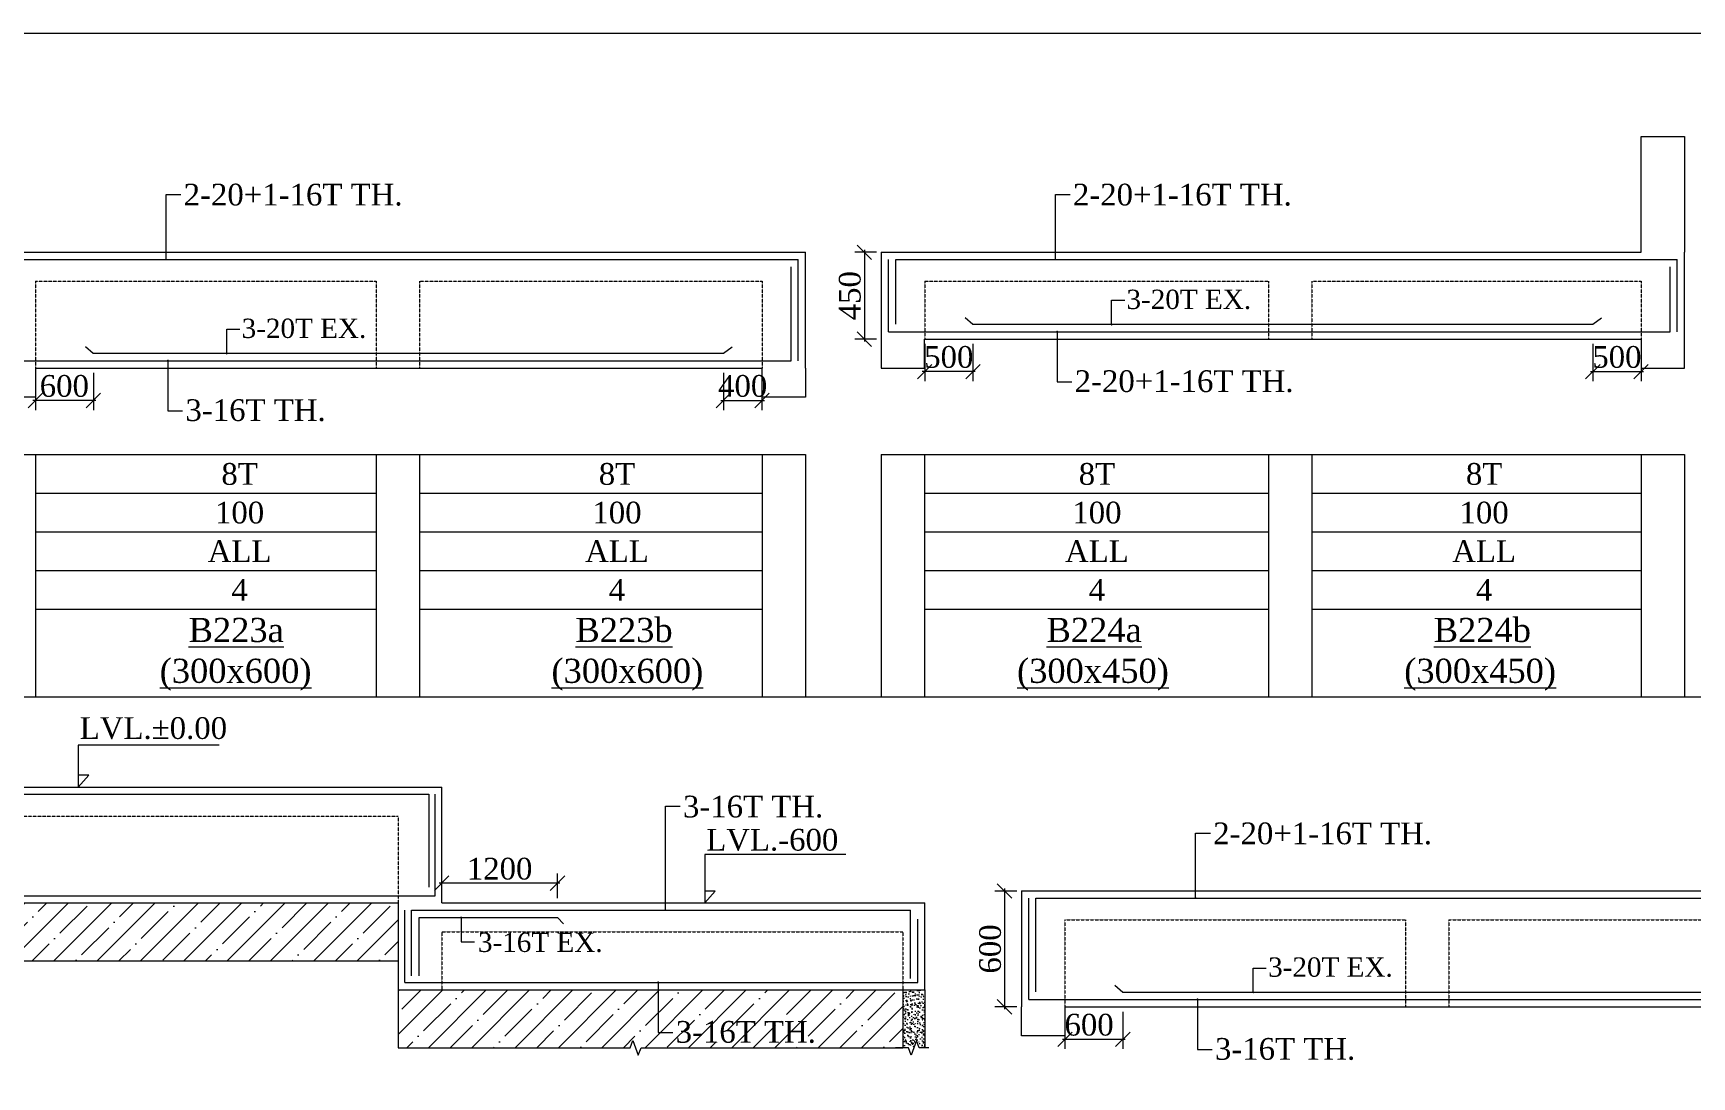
# Model space of a CAD drawing. Header units: millimetres. Extents: x 9781889 to 10654170, y -7832723 to -7608561.
# Drawn here: x 10618260 to 10635449, y -7771027 to -7760218 of the extents above; entities that cross this region are included whole.
import ezdxf
from ezdxf.enums import TextEntityAlignment as Align

# ---------------------------------------------------------------- set-up
doc = ezdxf.new("R2010")
doc.units = ezdxf.units.MM
doc.header["$LTSCALE"] = 10
doc.header["$PDMODE"] = 3
doc.linetypes.add('HIDDEN', pattern=[0.375, 0.25, -0.125])
for name, color, linetype, lineweight in [('LVL', 3, 'Continuous', 0), ('S-CUT OUT LINE', 9, 'Continuous', 0), ('S-DIM L.S.', 7, 'Continuous', 0), ('S-HATCH', 8, 'Continuous', 0), ('S-L.S.SECTION', 5, 'Continuous', 0), ('S-L.S.SLAB LINE', 252, 'HIDDEN', 0), ('S-L.S.STEEL', 1, 'Continuous', 9), ('S-SECTION MARK', 7, 'Continuous', 0), ('S-SHEET', 251, 'Continuous', 0), ('S-TEXT', 7, 'Continuous', 0), ('S-TEXT L.S. BEAM NO.', 30, 'Continuous', 0), ('S-TEXT. L.S.', 7, 'Continuous', 0)]:
    doc.layers.add(name, color=color, linetype=linetype, lineweight=lineweight)
doc.styles.add('135', font='arial.ttf', dxfattribs={"width": 0.8, "height": 135})
doc.styles.get("Standard").update_dxf_attribs({"font": 'arial.ttf'})
doc.styles.add('TEXT', font='times.ttf')
doc.dimstyles.new('75', dxfattribs={"dimtxt": 135, "dimasz": 90, "dimexe": 0.1, "dimexo": 0.03, "dimgap": 0.09, "dimtad": 1, "dimdec": 0, "dimzin": 0, "dimdsep": 46, "dimtxsty": '135', "dimblk": 'ARCHTICK', "dimcen": 0.09, "dimclrd": 256, "dimclre": 256, "dimclrt": 256, "dimadec": 0, "dimazin": 0, "dimtfac": 1, "dimtdec": 0, "dimtofl": 0, "dimtmove": 1, "dimatfit": 3, "dimldrblk": 'DOTSMALL', "dimfxl": 1, "dimtolj": 1, "dimtzin": 0, "dimlwd": -1, "dimlwe": -1, "dimarcsym": 0})
doc.dimstyles.new('SETU_1', dxfattribs={"dimtxt": 200, "dimasz": 150, "dimexe": 100, "dimexo": 50, "dimgap": 35, "dimtad": 1, "dimdec": 0, "dimzin": 0, "dimdsep": 46, "dimtxsty": 'Standard', "dimblk": 'OBLIQUE', "dimcen": 150, "dimdle": 25, "dimclrd": 256, "dimclre": 7, "dimclrt": 256, "dimadec": 0, "dimazin": 0, "dimtfac": 1, "dimtdec": 0, "dimtofl": 0, "dimtmove": 1, "dimatfit": 3, "dimfxl": 1, "dimtolj": 1, "dimtzin": 0, "dimlwd": -1, "dimlwe": 5, "dimarcsym": 1})

# ---------------------------------------------------------------- blocks, each defined once
blk = doc.blocks.new('_ArchTick')
at = {"color": 0, "linetype": 'ByBlock', "const_width": 0.15}
blk.add_lwpolyline([(-0.5, -0.5), (0.5, 0.5)], dxfattribs=at)
blk = doc.blocks.new('_Oblique')
at = {"color": 0, "linetype": 'ByBlock', "lineweight": -2}
blk.add_line((-0.5, -0.5), (0.5, 0.5), dxfattribs=at)
blk = doc.blocks.new('*D1149')
at = {"layer": 'Defpoints', "color": 0, "transparency": 16777216}
for p in [(10618283, -7763687, 0), (10618884, -7763687, 0), (10618283, -7764023)]:
    blk.add_point(p, dxfattribs=at)
at = {"layer": 'S-DIM L.S.', "color": 7, "lineweight": 5, "transparency": 16777216}
for p, q in [((10618283, -7763737), (10618283, -7764123)), ((10618884, -7763737), (10618884, -7764123))]:
    blk.add_line(p, q, dxfattribs=at)
at = {"layer": 'S-DIM L.S.', "transparency": 16777216}
blk.add_line((10618909, -7764023), (10618258, -7764023), dxfattribs=at)
at = {"layer": 'S-DIM L.S.', "transparency": 16777216, "xscale": 150, "yscale": 150, "zscale": 150, "rotation": 180}
blk.add_blockref('_Oblique', (10618283, -7764023), dxfattribs=at)
at = {"layer": 'S-DIM L.S.', "transparency": 16777216, "xscale": 150, "yscale": 150, "zscale": 150}
blk.add_blockref('_Oblique', (10618884, -7764023), dxfattribs=at)
at = {"layer": 'S-DIM L.S.', "transparency": 16777216, "insert": (10618583, -7763873), "char_height": 225, "attachment_point": 5, "style": 'TEXT'}
blk.add_mtext('\\A1;600', dxfattribs=at)
blk = doc.blocks.new('*D1146')
at = {"layer": 'Defpoints', "color": 0, "transparency": 16777216}
for p in [(10625413, -7763687, 0), (10625813, -7763687, 0), (10625813, -7764023)]:
    blk.add_point(p, dxfattribs=at)
at = {"layer": 'S-DIM L.S.', "color": 7, "lineweight": 5, "transparency": 16777216}
for p, q in [((10625413, -7763737), (10625413, -7764123)), ((10625813, -7763737), (10625813, -7764123))]:
    blk.add_line(p, q, dxfattribs=at)
at = {"layer": 'S-DIM L.S.', "transparency": 16777216}
blk.add_line((10625388, -7764023), (10625838, -7764023), dxfattribs=at)
at = {"layer": 'S-DIM L.S.', "transparency": 16777216, "xscale": 150, "yscale": 150, "zscale": 150, "rotation": 180}
blk.add_blockref('_Oblique', (10625413, -7764023), dxfattribs=at)
at = {"layer": 'S-DIM L.S.', "transparency": 16777216, "xscale": 150, "yscale": 150, "zscale": 150}
blk.add_blockref('_Oblique', (10625813, -7764023), dxfattribs=at)
at = {"layer": 'S-DIM L.S.', "transparency": 16777216, "insert": (10625613, -7763873), "char_height": 225, "attachment_point": 5, "style": 'TEXT'}
blk.add_mtext('\\A1;400', dxfattribs=at)
blk = doc.blocks.new('*D1147')
at = {"layer": 'Defpoints', "color": 0, "transparency": 16777216}
for p in [(10627049, -7762487), (10626874, -7763387), (10627049, -7763387)]:
    blk.add_point(p, dxfattribs=at)
at = {"layer": 'S-DIM L.S.', "transparency": 16777216}
blk.add_line((10626874, -7762462), (10626874, -7763412), dxfattribs=at)
at = {"layer": 'S-DIM L.S.', "color": 7, "lineweight": 5, "transparency": 16777216}
for p, q in [((10626999, -7762487), (10626774, -7762487)), ((10626999, -7763387), (10626774, -7763387))]:
    blk.add_line(p, q, dxfattribs=at)
at = {"layer": 'S-DIM L.S.', "transparency": 16777216, "xscale": 150, "yscale": 150, "zscale": 150}
for p, rotation in [((10626874, -7762487), 90), ((10626874, -7763387), 270)]:
    blk.add_blockref('_Oblique', p, dxfattribs=dict(at, rotation=rotation))
at = {"layer": 'S-DIM L.S.', "transparency": 16777216, "insert": (10626724, -7762937), "char_height": 225, "attachment_point": 5, "rotation": 90, "style": 'TEXT'}
blk.add_mtext('\\A1;450', dxfattribs=at)
blk = doc.blocks.new('*D1144')
at = {"layer": 'Defpoints', "color": 0, "transparency": 16777216}
for p in [(10627499, -7763387, 0), (10627999, -7763387, 0), (10627499, -7763723)]:
    blk.add_point(p, dxfattribs=at)
at = {"layer": 'S-DIM L.S.', "color": 7, "lineweight": 5, "transparency": 16777216}
for p, q in [((10627499, -7763437), (10627499, -7763823)), ((10627999, -7763437), (10627999, -7763823))]:
    blk.add_line(p, q, dxfattribs=at)
at = {"layer": 'S-DIM L.S.', "transparency": 16777216}
blk.add_line((10628024, -7763723), (10627474, -7763723), dxfattribs=at)
at = {"layer": 'S-DIM L.S.', "transparency": 16777216, "xscale": 150, "yscale": 150, "zscale": 150, "rotation": 180}
blk.add_blockref('_Oblique', (10627499, -7763723), dxfattribs=at)
at = {"layer": 'S-DIM L.S.', "transparency": 16777216, "xscale": 150, "yscale": 150, "zscale": 150}
blk.add_blockref('_Oblique', (10627999, -7763723), dxfattribs=at)
at = {"layer": 'S-DIM L.S.', "transparency": 16777216, "insert": (10627749, -7763573), "char_height": 225, "attachment_point": 5, "style": 'TEXT'}
blk.add_mtext('\\A1;500', dxfattribs=at)
blk = doc.blocks.new('*D1145')
at = {"layer": 'Defpoints', "color": 0, "transparency": 16777216}
for p in [(10634423, -7763387, 0), (10634923, -7763387, 0), (10634923, -7763723)]:
    blk.add_point(p, dxfattribs=at)
at = {"layer": 'S-DIM L.S.', "color": 7, "lineweight": 5, "transparency": 16777216}
for p, q in [((10634423, -7763437), (10634423, -7763823)), ((10634923, -7763437), (10634923, -7763823))]:
    blk.add_line(p, q, dxfattribs=at)
at = {"layer": 'S-DIM L.S.', "transparency": 16777216}
blk.add_line((10634398, -7763723), (10634948, -7763723), dxfattribs=at)
at = {"layer": 'S-DIM L.S.', "transparency": 16777216, "xscale": 150, "yscale": 150, "zscale": 150, "rotation": 180}
blk.add_blockref('_Oblique', (10634423, -7763723), dxfattribs=at)
at = {"layer": 'S-DIM L.S.', "transparency": 16777216, "xscale": 150, "yscale": 150, "zscale": 150}
blk.add_blockref('_Oblique', (10634923, -7763723), dxfattribs=at)
at = {"layer": 'S-DIM L.S.', "transparency": 16777216, "insert": (10634673, -7763573), "char_height": 225, "attachment_point": 5, "style": 'TEXT'}
blk.add_mtext('\\A1;500', dxfattribs=at)
blk = doc.blocks.new('*D1151')
at = {"layer": 'Defpoints', "color": 0, "transparency": 16777216}
for p in [(10622494, -7769022), (10622494, -7769226, 0), (10623694, -7769226, 0)]:
    blk.add_point(p, dxfattribs=at)
at = {"layer": 'S-DIM L.S.', "color": 7, "lineweight": 5, "transparency": 16777216}
for p, q in [((10622494, -7769176), (10622494, -7768922)), ((10623694, -7769176), (10623694, -7768922))]:
    blk.add_line(p, q, dxfattribs=at)
at = {"layer": 'S-DIM L.S.', "transparency": 16777216}
blk.add_line((10623719, -7769022), (10622469, -7769022), dxfattribs=at)
at = {"layer": 'S-DIM L.S.', "transparency": 16777216, "xscale": 150, "yscale": 150, "zscale": 150, "rotation": 180}
blk.add_blockref('_Oblique', (10622494, -7769022), dxfattribs=at)
at = {"layer": 'S-DIM L.S.', "transparency": 16777216, "xscale": 150, "yscale": 150, "zscale": 150}
blk.add_blockref('_Oblique', (10623694, -7769022), dxfattribs=at)
at = {"layer": 'S-DIM L.S.', "transparency": 16777216, "insert": (10623094, -7768873), "char_height": 225, "attachment_point": 5, "style": 'TEXT'}
blk.add_mtext('\\A1;1200', dxfattribs=at)
blk = doc.blocks.new('*D1153')
at = {"layer": 'Defpoints', "color": 0, "transparency": 16777216}
for p in [(10628503, -7769103), (10628327, -7770303), (10628503, -7770303)]:
    blk.add_point(p, dxfattribs=at)
at = {"layer": 'S-DIM L.S.', "color": 7, "lineweight": 5, "transparency": 16777216}
for p, q in [((10628453, -7769103), (10628227, -7769103)), ((10628453, -7770303), (10628227, -7770303))]:
    blk.add_line(p, q, dxfattribs=at)
at = {"layer": 'S-DIM L.S.', "transparency": 16777216}
blk.add_line((10628327, -7769078), (10628327, -7770328), dxfattribs=at)
at = {"layer": 'S-DIM L.S.', "transparency": 16777216, "xscale": 150, "yscale": 150, "zscale": 150}
for p, rotation in [((10628327, -7769103), 90), ((10628327, -7770303), 270)]:
    blk.add_blockref('_Oblique', p, dxfattribs=dict(at, rotation=rotation))
at = {"layer": 'S-DIM L.S.', "transparency": 16777216, "insert": (10628178, -7769703), "char_height": 225, "attachment_point": 5, "rotation": 90, "style": 'TEXT'}
blk.add_mtext('\\A1;600', dxfattribs=at)
blk = doc.blocks.new('*D1154')
at = {"layer": 'Defpoints', "color": 0, "transparency": 16777216}
for p in [(10628953, -7770303, 0), (10629553, -7770303, 0), (10628953, -7770639)]:
    blk.add_point(p, dxfattribs=at)
at = {"layer": 'S-DIM L.S.', "color": 7, "lineweight": 5, "transparency": 16777216}
for p, q in [((10628953, -7770353), (10628953, -7770739)), ((10629553, -7770353), (10629553, -7770739))]:
    blk.add_line(p, q, dxfattribs=at)
at = {"layer": 'S-DIM L.S.', "transparency": 16777216}
blk.add_line((10629578, -7770639), (10628928, -7770639), dxfattribs=at)
at = {"layer": 'S-DIM L.S.', "transparency": 16777216, "xscale": 150, "yscale": 150, "zscale": 150, "rotation": 180}
blk.add_blockref('_Oblique', (10628953, -7770639), dxfattribs=at)
at = {"layer": 'S-DIM L.S.', "transparency": 16777216, "xscale": 150, "yscale": 150, "zscale": 150}
blk.add_blockref('_Oblique', (10629553, -7770639), dxfattribs=at)
at = {"layer": 'S-DIM L.S.', "transparency": 16777216, "insert": (10629203, -7770489), "char_height": 225, "attachment_point": 5, "style": 'TEXT'}
blk.add_mtext('\\A1;600', dxfattribs=at)

msp = doc.modelspace()

# ---------------------------------------------------------------- hatches: boundary and pattern name
at = {"layer": 'S-HATCH'}
h = msp.add_hatch(dxfattribs=at)
h.set_pattern_fill('ANSI35', color=256, scale=50)
h.set_pattern_definition([(45, (109448.83, 22909.68), (-224.506403, 224.506403), []), (45, (109673.34, 22909.68), (-224.506403, 224.506403), [396.875, -79.375, 0, -79.375])])
h.paths.add_polyline_path([(10608838.6, -7769226.3), (10608838.6, -7769826.3), (10622043.6, -7769826.3), (10622043.6, -7769226.3)])
h = msp.add_hatch(dxfattribs=at)
h.set_pattern_fill('ANSI35', color=256, scale=50)
h.set_pattern_definition([(45, (114676.8, 22009.68), (-224.506403, 224.506403), []), (45, (114901.32, 22009.68), (-224.506403, 224.506403), [396.875, -79.375, 0, -79.375])])
h.paths.add_polyline_path([(10622043.6, -7770126.3), (10622043.6, -7770726.3), (10627271.6, -7770726.3), (10627271.6, -7770126.3)])
h = msp.add_hatch(dxfattribs=at)
h.set_pattern_fill('AR-CONC', color=256, scale=0.5)
h.set_pattern_definition([(50, (830462.9, -41509.14), (91.0923345, -7.96954277), [9.525, -104.775]), (355, (830462.9, -41509.14), (-17.6217107, 95.5284226), [7.62, -83.8202921]), (100.4514447, (830470.49, -41509.81), (73.47062355, 87.55887596), [8.0950044, -89.0451223]), (46.1842, (830462.9, -41483.74), (135.5395204, -21.021164), [14.2875, -157.1625]), (96.6355576, (830474.2, -41485.5), (118.702067, 123.7130623), [12.1425116, -133.5678041]), (351.1841512, (830462.9, -41483.74), (118.702067, 123.7130623), [11.4299835, -125.729866]), (21, (830475.6, -41490.09), (75.80719563, -51.1325991), [9.525, -104.775]), (326, (830475.6, -41490.09), (30.9010142, 92.09398306), [7.62, -83.82]), (71.451445, (830481.92, -41494.35), (106.70820964, 40.96138444), [8.0950044, -89.0449688]), (37.5, (830462.9, -41509.142), (1.544301625, 42.27751944), [0, -82.804, 0, -85.09, 0, -84.1375]), (7.5, (830462.9, -41509.14), (33.40983126, 50.09028741), [0, -48.514, 0, -80.899, 0, -32.0675]), (327.5, (830434.58, -41509.142), (67.79529758, -2.864372), [0, -31.75, 0, -99.06, 0, -131.445]), (317.5, (830421.88, -41509.14), (74.0645907, 12.71324552), [0, -41.275, 0, -65.786, 0, -93.345])])
h.paths.add_polyline_path([(10627271.6, -7770726.3), (10627387.4, -7770726.3), (10627415.3, -7770649.4), (10627443.3, -7770726.3), (10627501.6, -7770726.3), (10627501.6, -7770126.3), (10627271.6, -7770126.3)])

# ---------------------------------------------------------------- linework, layer by layer
at = {"layer": 'LVL', "linetype": 'Continuous', "elevation": 0}
for points in [[(10620188.5, -7767591.3), (10618727.2, -7767591.3), (10618727.2, -7768026.3), (10618835.4, -7767904.2), (10618727.2, -7767904.2)], [(10626680.9, -7768722.9), (10625219.7, -7768722.9), (10625219.7, -7769226.3), (10625327.8, -7769104.2), (10625219.7, -7769104.2)]]:
    msp.add_lwpolyline(points, dxfattribs=at)
at = {"layer": 'S-CUT OUT LINE', "color": 5}
msp.add_line((10622043.6, -7770126.3, 0), (10622043.6, -7770726.3, 0), dxfattribs=at)
at = {"layer": 'S-CUT OUT LINE', "color": 5, "elevation": 0}
for points in [[(10608838.6, -7769826.3), (10615381.1, -7769826.3), (10615409, -7769749.4), (10615465, -7769903.1), (10615492.9, -7769826.3), (10622043.6, -7769826.3)], [(10622043.6, -7770726.3), (10624447.5, -7770726.3), (10624475.4, -7770649.4), (10624531.4, -7770803.1), (10624559.3, -7770726.3), (10627271.6, -7770726.3)]]:
    msp.add_lwpolyline(points, dxfattribs=at)
at = {"layer": 'S-CUT OUT LINE', "color": 1, "elevation": 0}
msp.add_lwpolyline([(10627541, -7770726.3), (10627443.3, -7770726.3), (10627415.3, -7770649.4), (10627359.4, -7770803.1), (10627331.4, -7770726.3), (10627196.6, -7770726.3)], dxfattribs=at)
at = {"layer": 'S-L.S.SECTION'}
for p, q in [((10617833.4, -7762486.7, 0), (10626264, -7762486.7, 0)), ((10626264, -7763686.7, 0), (10626264, -7762486.7, 0)), ((10627048.9, -7762486.7, 0), (10634923.9, -7762486.7, 0)), ((10627049, -7762486.7, 0), (10627049, -7763386.7, 0)), ((10635373.9, -7763386.7, 0), (10635373.9, -7762486.7, 0)), ((10627498.9, -7763386.7, 0), (10634923.9, -7763386.7, 0)), ((10618283.4, -7763686.7, 0), (10625813.4, -7763686.7, 0)), ((10604888.6, -7768026.3, 0), (10622493.6, -7768026.3, 0)), ((10622493.6, -7769226.3, 0), (10622493.6, -7768026.3, 0)), ((10628502.6, -7769102.5, 0), (10636933.2, -7769102.5, 0)), ((10628502.6, -7769102.5, 0), (10628502.6, -7770302.5, 0)), ((10605338.6, -7769226.3, 0), (10622043.6, -7769226.3, 0)), ((10622043.6, -7769226.3, 0), (10622043.6, -7770126.3, 0)), ((10622493.6, -7769226.3, 0), (10627501.6, -7769226.3, 0)), ((10627501.6, -7770126.3, 0), (10627501.6, -7769226.3, 0)), ((10627501.6, -7770126.3, 0), (10627501.6, -7769226.3, 0)), ((10622043.6, -7770126.3, 0), (10622493.6, -7770126.3, 0)), ((10622493.6, -7770126.3, 0), (10627497.5, -7770126.3, 0)), ((10628952.6, -7770302.5, 0), (10636482.6, -7770302.5, 0))]:
    msp.add_line(p, q, dxfattribs=at)
at = {"layer": 'S-L.S.SECTION', "color": 1}
for p, q in [((10627271.6, -7770126.3, 0), (10627271.6, -7770726.3, 0)), ((10627271.6, -7770126.3, 0), (10627271.6, -7770726.3, 0)), ((10627501.6, -7770126.3, 0), (10627501.6, -7770726.3, 0))]:
    msp.add_line(p, q, dxfattribs=at)
at = {"layer": 'S-L.S.SECTION', "elevation": 0}
for points in [[(10634923.9, -7762486.7), (10634923.9, -7761286.7), (10635373.9, -7761286.7), (10635373.9, -7762486.7)], [(10627048.9, -7763386.7), (10627048.9, -7763686.7), (10627498.9, -7763686.7), (10627498.9, -7763386.7)], [(10634923.9, -7763386.7), (10634923.9, -7763686.7), (10635373.9, -7763686.7), (10635373.9, -7763386.7)], [(10618283.4, -7763686.7), (10618283.4, -7763986.7), (10617833.4, -7763986.7), (10617832.8, -7763686.7)], [(10626264, -7763686.7), (10626264, -7763986.7), (10625814, -7763986.7), (10625813.4, -7763686.7)], [(10628952.6, -7770302.5), (10628952.6, -7770602.5), (10628502.6, -7770602.5), (10628502, -7770302.5)]]:
    msp.add_lwpolyline(points, dxfattribs=at)
at = {"layer": 'S-L.S.SLAB LINE', "ltscale": 0.3}
for p, q in [((10618283.4, -7762786.7, 0), (10621813.4, -7762786.7, 0)), ((10618283.4, -7762786.7, 0), (10618283.4, -7763686.7, 0)), ((10621813.4, -7762786.7, 0), (10621813.4, -7763686.7, 0)), ((10622263.4, -7762786.7, 0), (10625814, -7762786.7, 0)), ((10622263.4, -7762786.7, 0), (10622263.4, -7763686.7, 0)), ((10625814, -7762786.7, 0), (10625814, -7763686.7, 0)), ((10627048.9, -7762786.7, 0), (10627049, -7762786.7, 0)), ((10627499, -7762786.7, 0), (10631061.1, -7762786.7, 0)), ((10627499, -7762786.7, 0), (10627499, -7763386.7, 0)), ((10631061.1, -7762786.7, 0), (10631061.1, -7763386.7, 0)), ((10631511.1, -7762786.7, 0), (10634923.9, -7762786.7, 0)), ((10631511.1, -7762786.7, 0), (10631511.1, -7763386.7, 0)), ((10634923.9, -7762786.7, 0), (10634923.9, -7763386.7, 0)), ((10616208.6, -7768326.3, 0), (10622043.6, -7768326.3, 0)), ((10622043.6, -7768326.3, 0), (10622043.6, -7769226.3, 0)), ((10628502.6, -7769402.5, 0), (10628502.6, -7769402.5, 0)), ((10628952.6, -7769402.5, 0), (10632482.6, -7769402.5, 0)), ((10628952.6, -7769402.5, 0), (10628952.6, -7770302.5, 0)), ((10632482.6, -7769402.5, 0), (10632482.6, -7770302.5, 0)), ((10632932.6, -7769402.5, 0), (10636483.2, -7769402.5, 0)), ((10632932.6, -7769402.5, 0), (10632932.6, -7770302.5, 0)), ((10622493.6, -7769526.3, 0), (10627271.6, -7769526.3, 0)), ((10622493.6, -7769526.3, 0), (10622493.6, -7770126.3, 0)), ((10627271.6, -7769526.3, 0), (10627271.6, -7770126.3, 0)), ((10627271.6, -7769526.3, 0), (10627271.6, -7770126.3, 0)), ((10627271.6, -7769526.3, 0), (10627271.6, -7770126.3, 0))]:
    msp.add_line(p, q, dxfattribs=at)
at = {"layer": 'S-L.S.STEEL'}
for p, q in [((10617983.4, -7762561.7, 0), (10626189, -7762561.7, 0)), ((10626114, -7763611.7, 0), (10626114, -7762636.7, 0)), ((10626189, -7763611.7, 0), (10626189, -7762561.7, 0)), ((10627123.9, -7763311.7, 0), (10627123.9, -7762561.7, 0)), ((10627198.9, -7762561.7, 0), (10635298.9, -7762561.7, 0)), ((10627198.9, -7763232.1, 0), (10627198.9, -7762561.7, 0)), ((10635223.9, -7763311.7, 0), (10635223.9, -7762636.7, 0)), ((10635298.9, -7763311.7, 0), (10635298.9, -7762561.7, 0)), ((10627123.9, -7763311.7, 0), (10635223.9, -7763311.7, 0)), ((10617908.4, -7763611.7, 0), (10626114, -7763611.7, 0)), ((10622426.4, -7769151.3, 0), (10622426.4, -7768101.3, 0)), ((10604963.6, -7769151.3, 0), (10622426.4, -7769151.3, 0)), ((10622110.7, -7770051.3, 0), (10622110.7, -7769301.3, 0)), ((10622179.8, -7769301.3, 0), (10627351.6, -7769301.3, 0)), ((10622179.8, -7769982.6, 0), (10622179.8, -7769301.3, 0)), ((10627351.6, -7770009.7, 0), (10627351.6, -7769301.3, 0)), ((10628577.6, -7770227.5, 0), (10628577.6, -7769177.5, 0)), ((10628652.6, -7769177.5, 0), (10636858.2, -7769177.5, 0)), ((10628652.6, -7770147.9, 0), (10628652.6, -7769177.5, 0)), ((10622261.2, -7769982.6, 0), (10622261.2, -7769376.3, 0)), ((10627426.6, -7770051.3, 0), (10627426.6, -7769395.5, 0)), ((10622110.7, -7770051.3, 0), (10627426.6, -7770051.3, 0)), ((10628577.6, -7770227.5, 0), (10636783.2, -7770227.5, 0))]:
    msp.add_line(p, q, dxfattribs=at)
at = {"layer": 'S-L.S.STEEL', "elevation": 0}
for points in [[(10634512.7, -7763168.5), (10634423.2, -7763236.7), (10627999.1, -7763236.7), (10627917.1, -7763166)], [(10625502.7, -7763468.5), (10625413.2, -7763536.7), (10618883.5, -7763536.7), (10618801.5, -7763466)], [(10636171.9, -7770084.3), (10636082.4, -7770152.5), (10629552.7, -7770152.5), (10629470.7, -7770081.8)]]:
    msp.add_lwpolyline(points, dxfattribs=at)
at = {"layer": 'S-L.S.STEEL'}
for points in [[(10604971.4, -7768101.3, 0), (10622359.2, -7768101.3, 0), (10622359.2, -7769063.7, 0)], [(10605038.6, -7768101.3, 0), (10622359.2, -7768101.3, 0)], [(10622261.2, -7769376.3, 0), (10623693.6, -7769376.3, 0), (10623756.8, -7769443.1, 0)]]:
    msp.add_polyline3d(points, dxfattribs=at)
at = {"layer": 'S-SHEET'}
for p, q in [((10617833.4, -7764583.2, 0), (10626264, -7764583.2, 0)), ((10618283.4, -7764583.2, 0), (10618283.4, -7767092.5, 0)), ((10621813.4, -7764583.2, 0), (10621813.4, -7767092.5, 0)), ((10622263.4, -7764583.2, 0), (10622263.4, -7767092.5, 0)), ((10625814, -7764583.2, 0), (10625814, -7767092.5, 0)), ((10626264, -7764583.2, 0), (10626264, -7767092.5, 0)), ((10627048.9, -7764583.2, 0), (10635373.9, -7764583.2, 0)), ((10627048.9, -7764583.2, 0), (10627048.9, -7767092.5, 0)), ((10627498.9, -7764583.2, 0), (10627498.9, -7767092.5, 0)), ((10631061.1, -7764583.2), (10631061.1, -7767092.5)), ((10631511.1, -7764583.2, 0), (10631511.1, -7767092.5, 0)), ((10634923.9, -7764583.2, 0), (10634923.9, -7767092.5, 0)), ((10635373.9, -7764583.2, 0), (10635373.9, -7767092.5, 0)), ((10618283.4, -7764983.2, 0), (10621813.4, -7764983.2, 0)), ((10622263.4, -7764983.2, 0), (10625814, -7764983.2, 0)), ((10627498.9, -7764983.2, 0), (10631061.1, -7764983.2, 0)), ((10631511.1, -7764983.2, 0), (10634923.9, -7764983.2, 0)), ((10618283.4, -7765383.2, 0), (10621813.4, -7765383.2, 0)), ((10622263.4, -7765383.2, 0), (10625814, -7765383.2, 0)), ((10627498.9, -7765383.2, 0), (10631061.1, -7765383.2, 0)), ((10631511.1, -7765383.2, 0), (10634923.9, -7765383.2, 0)), ((10618283.4, -7765783.2, 0), (10621813.4, -7765783.2, 0)), ((10622263.4, -7765783.2, 0), (10625814, -7765783.2, 0)), ((10627498.9, -7765783.2, 0), (10631061.1, -7765783.2, 0)), ((10631511.1, -7765783.2, 0), (10634923.9, -7765783.2, 0)), ((10618283.4, -7766183.2, 0), (10621813.4, -7766183.2, 0)), ((10622263.4, -7766183.2, 0), (10625814, -7766183.2, 0)), ((10627498.9, -7766183.2, 0), (10631061.1, -7766183.2, 0)), ((10631511.1, -7766183.2, 0), (10634923.9, -7766183.2, 0)), ((10602835.5, -7767092.5), (10654169.6, -7767092.5)), ((10617833.4, -7767092.5, 0), (10626264, -7767092.5, 0)), ((10627048.9, -7767092.5), (10635373.9, -7767092.5, 0))]:
    msp.add_line(p, q, dxfattribs=at)
msp.add_lwpolyline([(10602835.5, -7760218.1), (10654169.6, -7760218.1), (10654169.6, -7801877.7), (10602835.5, -7801877.7)], close=True, dxfattribs=at)

# ---------------------------------------------------------------- texts
at = {"layer": 'LVL', "style": 'TEXT'}
for s, p in [('LVL.%%P0.00', (10618743, -7767527.5, 0)), ('LVL.-600', (10625235.4, -7768684.4, 0))]:
    msp.add_text(s, height=225, dxfattribs=at).set_placement(p)
at = {"layer": 'S-TEXT', "linetype": 'ByBlock', "style": 'TEXT'}
for s, p in [('8T', (10620399.2, -7764783.2, 0)), ('8T', (10624310.2, -7764783.2, 0)), ('8T', (10629284.1, -7764783.2, 0)), ('8T', (10633296.6, -7764783.2, 0)), ('100', (10620399.2, -7765183.2, 0)), ('100', (10624310.2, -7765183.2, 0)), ('100', (10629284.1, -7765183.2, 0)), ('100', (10633296.6, -7765183.2, 0)), ('ALL', (10620399.2, -7765583.2, 0)), ('ALL', (10624310.2, -7765583.2, 0)), ('ALL', (10629284.1, -7765583.2, 0)), ('ALL', (10633296.6, -7765583.2, 0)), ('4', (10620399.2, -7765983.2, 0)), ('4', (10624310.2, -7765983.2, 0)), ('4', (10629284.1, -7765983.2, 0)), ('4', (10633296.6, -7765983.2, 0))]:
    msp.add_text(s, height=225, dxfattribs=at).set_placement(p, align=Align.MIDDLE_CENTER)
at = {"layer": 'S-TEXT L.S. BEAM NO.', "linetype": 'ByBlock', "style": 'TEXT'}
for s, p in [('%%UB223a', (10619871.4, -7766523.9, 0)), ('%%UB223b', (10623879.9, -7766523.9, 0)), ('%%U(300x600)', (10619571.4, -7766946.9, 0)), ('%%U(300x600)', (10623631.6, -7766946.9, 0))]:
    msp.add_text(s, height=250, dxfattribs=at).set_placement(p)
at = {"layer": 'S-TEXT L.S. BEAM NO.', "color": 35, "linetype": 'ByBlock', "style": 'TEXT'}
for s, p in [('%%UB224a', (10628762.5, -7766523.9, 0)), ('%%UB224b', (10632774.9, -7766523.9, 0)), ('%%U(300x450)', (10628456.3, -7766946.9, 0)), ('%%U(300x450)', (10632468.8, -7766946.9, 0))]:
    msp.add_text(s, height=250, dxfattribs=at).set_placement(p)
at = {"layer": 'S-TEXT. L.S.', "style": 'TEXT'}
for s, height, p in [('2-20+1-16T TH.', 225, (10619819.7, -7762002.4, 0)), ('2-20+1-16T TH.', 225, (10629035.3, -7762002.4, 0)), ('3-20T EX.', 200, (10629590.3, -7763074.7, 0)), ('3-20T EX.', 200, (10620420.3, -7763374.7, 0)), ('2-20+1-16T TH.', 225, (10629053.6, -7763934.6, 0)), ('3-16T TH.', 225, (10619838, -7764234.6, 0)), ('3-16T TH.', 225, (10624994.1, -7768340.4, 0)), ('2-20+1-16T TH.', 225, (10630488.9, -7768618.2, 0)), ('3-16T EX.', 200, (10622869.4, -7769733.8, 0)), ('3-20T EX.', 200, (10631058.2, -7769990.5, 0)), ('3-16T TH.', 225, (10624918.2, -7770674.1, 0)), ('3-16T TH.', 225, (10630507.2, -7770850.4, 0))]:
    msp.add_text(s, height=height, dxfattribs=at).set_placement(p)

# ---------------------------------------------------------------- dimensions: what is measured, and where the dimension line sits
at = {"layer": 'S-DIM L.S.', "color": 7}
for base, p1, p2, picture, middle in [((10626873.8, -7763386.7, 0), (10627048.9, -7762486.7, 0), (10627048.9, -7763386.7, 0), '*D1147', (10626724.3, -7762936.7, 0)), ((10628327.4, -7770302.5, 0), (10628502.6, -7769102.5, 0), (10628502.6, -7770302.5, 0), '*D1153', (10628178, -7769702.5, 0))]:
    dim = msp.add_linear_dim(base=base, p1=p1, p2=p2, angle=90, dimstyle='SETU_1', override={"dimtxt": 225, "dimlfac": 0.5, "dimtxsty": 'TEXT'}, dxfattribs=at)
    dim.commit()
    dim.dimension.update_dxf_attribs({"geometry": picture, "text_midpoint": middle})
at = {"layer": 'S-DIM L.S.'}
for base, p1, p2, picture, middle in [((10627499, -7763722.8, 0), (10627999.1, -7763386.7, 0), (10627499, -7763386.7, 0), '*D1144', (10627749.1, -7763722.8, 0)), ((10618283.4, -7764022.8, 0), (10618883.5, -7763686.7, 0), (10618283.4, -7763686.7, 0), '*D1149', (10618583.5, -7764022.8, 0)), ((10628952.6, -7770638.6, 0), (10629552.7, -7770302.5, 0), (10628952.6, -7770302.5, 0), '*D1154', (10629202.7, -7770638.6, 0))]:
    dim = msp.add_linear_dim(base=base, p1=p1, p2=p2, dimstyle='SETU_1', override={"dimtxt": 225, "dimtxsty": 'TEXT'}, dxfattribs=at)
    dim.commit()
    dim.dimension.update_dxf_attribs({"geometry": picture, "text_midpoint": middle, "dimtype": 160})
for base, p1, p2, picture, middle in [((10634923.3, -7763722.8, 0), (10634423.2, -7763386.7, 0), (10634923.3, -7763386.7, 0), '*D1145', (10634673.2, -7763722.8, 0)), ((10625813.4, -7764022.8, 0), (10625413.2, -7763686.7, 0), (10625813.4, -7763686.7, 0), '*D1146', (10625613.3, -7764022.8, 0))]:
    dim = msp.add_linear_dim(base=base, p1=p1, p2=p2, angle=180, dimstyle='SETU_1', override={"dimtxt": 225, "dimtxsty": 'TEXT'}, dxfattribs=at)
    dim.commit()
    dim.dimension.update_dxf_attribs({"geometry": picture, "text_midpoint": middle, "dimtype": 160})
dim = msp.add_linear_dim(base=(10622493.6, -7769022.5, 0), p1=(10623693.6, -7769226.3, 0), p2=(10622493.6, -7769226.3, 0), dimstyle='SETU_1', override={"dimtxt": 225, "dimtxsty": 'TEXT'}, dxfattribs=at)
dim.commit()
dim.dimension.update_dxf_attribs({"geometry": '*D1151', "text_midpoint": (10623093.6, -7768873, 0)})

# ---------------------------------------------------------------- leaders
at = {"layer": 'S-SECTION MARK'}
for points in [[(10619638, -7762561.7, 0), (10619638, -7761887.3, 0), (10619790.6, -7761887.3, 0)], [(10628853.6, -7762561.7, 0), (10628853.6, -7761887.3, 0), (10629006.2, -7761887.3, 0)], [(10629436.4, -7763236.7, 0), (10629436.4, -7762984.4, 0), (10629571.8, -7762984.4, 0)], [(10620266.3, -7763536.7, 0), (10620266.3, -7763284.4, 0), (10620401.7, -7763284.4, 0)], [(10628872, -7763307.8, 0), (10628872, -7763829.7, 0), (10629024.5, -7763829.7, 0)], [(10619656.4, -7763607.8, 0), (10619656.4, -7764129.7, 0), (10619808.9, -7764129.7, 0)], [(10624812.4, -7769301.3, 0), (10624812.4, -7768225.3, 0), (10624965, -7768225.3, 0)], [(10630307.2, -7769177.5, 0), (10630307.2, -7768503.1, 0), (10630459.8, -7768503.1, 0)], [(10622695.4, -7769376.3, 0), (10622695.4, -7769628.6, 0), (10622834.7, -7769628.6, 0)], [(10630904.3, -7770152.5, 0), (10630904.3, -7769900.2, 0), (10631039.7, -7769900.2, 0)], [(10624736.5, -7770047.4, 0), (10624736.5, -7770569.3, 0), (10624889.1, -7770569.3, 0)], [(10630325.6, -7770223.6, 0), (10630325.6, -7770745.5, 0), (10630478.1, -7770745.5, 0)]]:
    msp.add_leader(points, dimstyle='75', override={"dimasz": 75}, dxfattribs=at)

doc.saveas('drawing.dxf')
